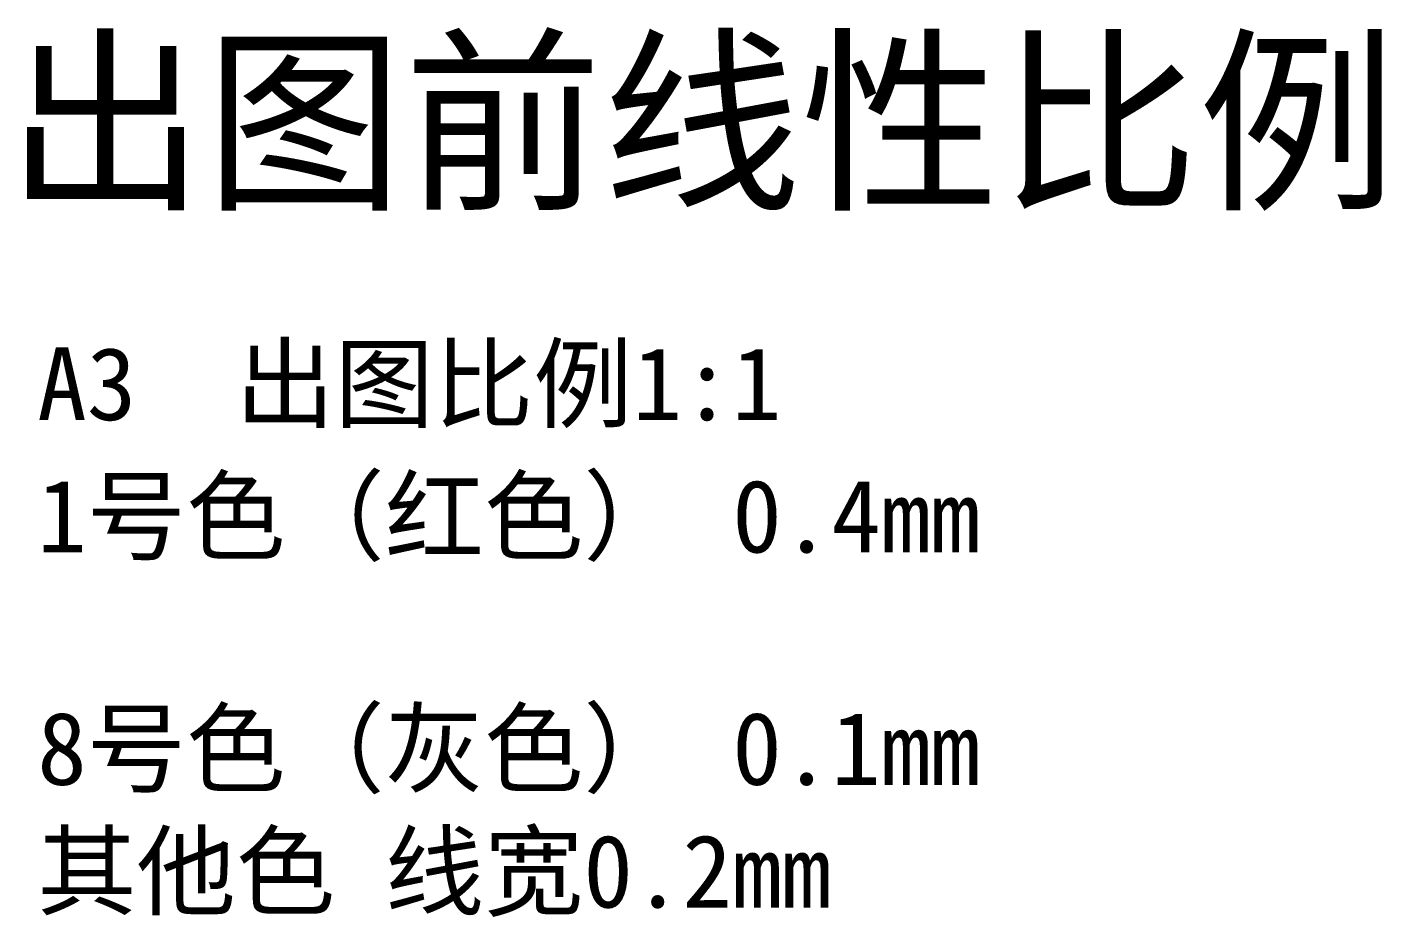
# Model space of a CAD drawing. Header units: millimetres. Extents: x 536322 to 537268, y -176210 to -175465.
# Drawn here: x 536327.2 to 536794.8, y -175773.5 to -175465.4 of the extents above; entities that cross this region are included whole.
import ezdxf

# ---------------------------------------------------------------- set-up
doc = ezdxf.new("R2010")
doc.units = ezdxf.units.MM
doc.header["$MEASUREMENT"] = 0
doc.styles.add('-黑体', font='SIMHEI.TTF')

msp = doc.modelspace()

# ---------------------------------------------------------------- texts
at = {"style": '-黑体'}
for s, p in [('A3  出图比例1:1', (536330.79, -175601.46)), ('其他色 线宽0.2mm', (536330.79, -175770.19))]:
    msp.add_text(s, height=25.2, dxfattribs=at).set_placement(p)
at = {"color": 1, "style": '-黑体'}
msp.add_text('1号色（红色） 0.4mm', height=25.2, dxfattribs=at).set_placement((536330.79, -175647.28))
at = {"color": 8, "style": '-黑体'}
msp.add_text('8号色（灰色） 0.1mm', height=25.2, dxfattribs=at).set_placement((536330.79, -175727.71))
at = {"insert": (536320.1, -175473.06), "char_height": 50.4, "width": 892.6134, "attachment_point": 1, "style": '-黑体'}
msp.add_mtext('出图前线性比例改为1', dxfattribs=at)

doc.saveas('drawing.dxf')
